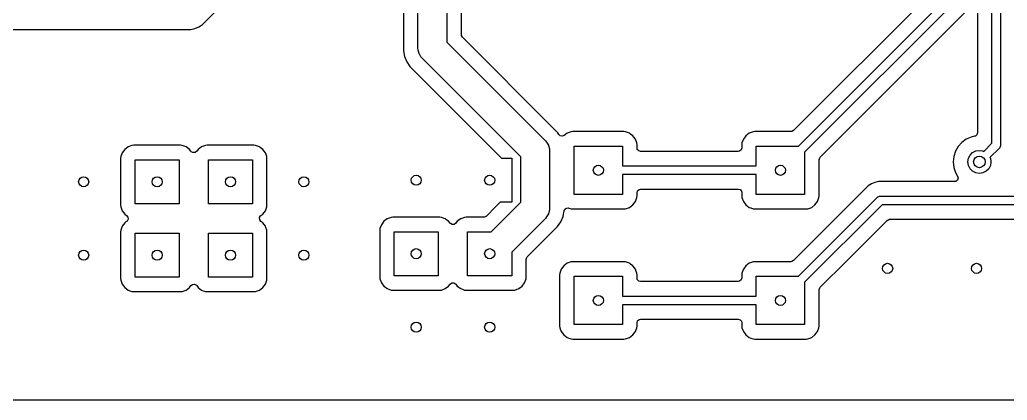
# Model space of a CAD drawing. Extents: x 0.21 to 3.39, y 0.21 to 2.59.
# Drawn here: x 1.298 to 2.643, y 0.21 to 0.729 of the extents above; entities that cross this region are included whole.
import ezdxf

# ---------------------------------------------------------------- set-up
doc = ezdxf.new("R2010")
doc.units = 0
doc.header["$MEASUREMENT"] = 0
doc.layers.add('BLACK', color=7, linetype='CONTINUOUS')

msp = doc.modelspace()

# ---------------------------------------------------------------- linework, layer by layer
at = {"layer": 'BLACK', "linetype": 'CONTINUOUS'}
for p, q in [((1.8403, 0.69), (1.8403, 1.46)), ((1.8797, 1.46), (1.8797, 0.6982)), ((2.6221, 0.5604), (2.6221, 1.0186)), ((2.6339, 1.021), (2.6339, 0.558)), ((1.5468, 0.722), (1.8121, 0.9874)), ((1.8206, 0.9838), (1.8206, 0.6861)), ((1.8994, 0.7084), (1.8994, 0.7839)), ((2.5629, 0.7887), (2.352, 0.5777)), ((2.3587, 0.5566), (2.5841, 0.782)), ((2.5942, 0.7754), (2.367, 0.5482)), ((2.3882, 0.5415), (2.5939, 0.7473)), ((2.6024, 0.7438), (2.6024, 0.5747)), ((0.6563, 0.7155), (1.5309, 0.7155)), ((1.5309, 0.7155), (1.5366, 0.7166)), ((1.5309, 0.7155), (1.5309, 0.7155)), ((1.5309, 0.7155), (1.5309, 0.7155)), ((1.5366, 0.7166), (1.542, 0.7188)), ((1.542, 0.7188), (1.5439, 0.7201)), ((1.5439, 0.7201), (1.5468, 0.722)), ((1.8995, 0.7073), (1.8994, 0.7084)), ((1.9008, 0.7049), (1.8995, 0.7073)), ((2.0251, 0.5806), (1.9008, 0.7049)), ((1.8206, 0.6861), (1.8221, 0.6785)), ((1.8405, 0.6874), (1.8403, 0.69)), ((1.8418, 0.6825), (1.8405, 0.6874)), ((1.8405, 0.6874), (1.8405, 0.6874)), ((1.8797, 0.6982), (2.0139, 0.5639)), ((1.8221, 0.6785), (1.8251, 0.6713)), ((1.8444, 0.678), (1.8418, 0.6825)), ((1.8461, 0.6761), (1.8444, 0.678)), ((1.8444, 0.678), (1.8444, 0.678)), ((1.9803, 0.5418), (1.8461, 0.6761)), ((1.8251, 0.6713), (1.8294, 0.6649)), ((1.8294, 0.6649), (1.8349, 0.6594)), ((1.8349, 0.6594), (1.8352, 0.6591)), ((1.8352, 0.6591), (1.8352, 0.6591)), ((1.8352, 0.6591), (1.9543, 0.54)), ((2.0306, 0.5751), (2.0251, 0.5806)), ((2.0251, 0.5806), (2.0251, 0.5806)), ((2.0309, 0.5747), (2.0306, 0.5751)), ((2.0324, 0.5723), (2.0309, 0.5747)), ((2.0342, 0.5707), (2.0324, 0.5723)), ((2.0369, 0.5702), (2.0342, 0.5707)), ((2.0395, 0.5711), (2.0369, 0.5702)), ((2.0434, 0.5741), (2.0395, 0.5711)), ((2.0488, 0.576), (2.0434, 0.5741)), ((2.0434, 0.5741), (2.0434, 0.5741)), ((2.0511, 0.5763), (2.0488, 0.576)), ((2.0488, 0.576), (2.0488, 0.576)), ((2.1209, 0.5763), (2.0511, 0.5763)), ((2.0511, 0.5763), (2.0511, 0.5763)), ((2.1232, 0.576), (2.1209, 0.5763)), ((2.1285, 0.5741), (2.1232, 0.576)), ((2.1232, 0.576), (2.1232, 0.576)), ((2.13, 0.5729), (2.1285, 0.5741)), ((2.1285, 0.5741), (2.1285, 0.5741)), ((2.1285, 0.5741), (2.1285, 0.5741)), ((2.1331, 0.5707), (2.13, 0.5729)), ((2.1344, 0.5689), (2.1331, 0.5707)), ((2.1365, 0.5661), (2.1344, 0.5689)), ((2.1366, 0.5659), (2.1365, 0.5661)), ((2.1365, 0.5661), (2.1365, 0.5661)), ((2.1365, 0.5661), (2.1365, 0.5661)), ((2.1384, 0.5608), (2.1366, 0.5659)), ((2.2835, 0.5661), (2.2816, 0.5608)), ((2.2869, 0.5707), (2.2835, 0.5661)), ((2.2835, 0.5661), (2.2835, 0.5661)), ((2.2915, 0.5741), (2.2869, 0.5707)), ((2.2968, 0.576), (2.2915, 0.5741)), ((2.2915, 0.5741), (2.2915, 0.5741)), ((2.2991, 0.5763), (2.2968, 0.576)), ((2.2968, 0.576), (2.2968, 0.576)), ((2.3484, 0.5763), (2.2991, 0.5763)), ((2.2991, 0.5763), (2.2991, 0.5763)), ((2.3495, 0.5764), (2.3484, 0.5763)), ((2.352, 0.5777), (2.3495, 0.5764)), ((2.5872, 0.5659), (2.5811, 0.5615)), ((2.594, 0.5689), (2.5872, 0.5659)), ((2.5872, 0.5659), (2.5872, 0.5659)), ((2.5985, 0.5699), (2.594, 0.5689)), ((2.5995, 0.5702), (2.5985, 0.5699)), ((2.6016, 0.572), (2.5995, 0.5702)), ((2.6024, 0.5747), (2.6016, 0.572)), ((1.4409, 0.5521), (1.4375, 0.5475)), ((1.4455, 0.5555), (1.4409, 0.5521)), ((1.4508, 0.5575), (1.4455, 0.5555)), ((1.4455, 0.5555), (1.4455, 0.5555)), ((1.4531, 0.5577), (1.4508, 0.5575)), ((1.4508, 0.5575), (1.4508, 0.5575)), ((1.5169, 0.5577), (1.4531, 0.5577)), ((1.4531, 0.5577), (1.4531, 0.5577)), ((1.5192, 0.5575), (1.5169, 0.5577)), ((1.5245, 0.5555), (1.5192, 0.5575)), ((1.5192, 0.5575), (1.5192, 0.5575)), ((1.5263, 0.5542), (1.5245, 0.5555)), ((1.5245, 0.5555), (1.5245, 0.5555)), ((1.5245, 0.5555), (1.5245, 0.5555)), ((1.5291, 0.5521), (1.5263, 0.5542)), ((1.531, 0.5495), (1.5291, 0.5521)), ((1.5291, 0.5521), (1.5291, 0.5521)), ((1.5291, 0.5521), (1.5291, 0.5521)), ((1.5409, 0.5521), (1.539, 0.5495)), ((1.5455, 0.5555), (1.5409, 0.5521)), ((1.5409, 0.5521), (1.5409, 0.5521)), ((1.5508, 0.5575), (1.5455, 0.5555)), ((1.5455, 0.5555), (1.5455, 0.5555)), ((1.5531, 0.5577), (1.5508, 0.5575)), ((1.5508, 0.5575), (1.5508, 0.5575)), ((1.6169, 0.5577), (1.5531, 0.5577)), ((1.5531, 0.5577), (1.5531, 0.5577)), ((1.6192, 0.5575), (1.6169, 0.5577)), ((1.6245, 0.5555), (1.6192, 0.5575)), ((1.6192, 0.5575), (1.6192, 0.5575)), ((1.6256, 0.5547), (1.6245, 0.5555)), ((1.6245, 0.5555), (1.6245, 0.5555)), ((1.6245, 0.5555), (1.6245, 0.5555)), ((1.6291, 0.5521), (1.6256, 0.5547)), ((1.6308, 0.5498), (1.6291, 0.5521)), ((2.0139, 0.5639), (2.0156, 0.562)), ((2.0156, 0.562), (2.0156, 0.562)), ((2.0156, 0.562), (2.0179, 0.558)), ((2.0179, 0.558), (2.0182, 0.5575)), ((2.0182, 0.5575), (2.0195, 0.5526)), ((2.0195, 0.5526), (2.0195, 0.5526)), ((2.0195, 0.5526), (2.0197, 0.55)), ((2.053, 0.4906), (2.053, 0.5566)), ((2.053, 0.5566), (2.119, 0.5566)), ((2.119, 0.5566), (2.119, 0.5295)), ((2.1387, 0.5585), (2.1384, 0.5608)), ((2.1387, 0.5542), (2.1387, 0.5585)), ((2.1387, 0.5585), (2.1387, 0.5585)), ((2.1391, 0.5521), (2.1387, 0.5542)), ((2.141, 0.55), (2.1391, 0.5521)), ((2.2805, 0.5515), (2.2784, 0.5496)), ((2.2813, 0.5542), (2.2805, 0.5515)), ((2.2816, 0.5608), (2.2813, 0.5585)), ((2.2813, 0.5585), (2.2813, 0.5542)), ((2.301, 0.5295), (2.301, 0.5566)), ((2.301, 0.5566), (2.3587, 0.5566)), ((2.5762, 0.556), (2.5724, 0.5495)), ((2.5811, 0.5615), (2.5762, 0.556)), ((2.5762, 0.556), (2.5762, 0.556)), ((2.611, 0.5494), (2.6221, 0.5604)), ((2.6322, 0.5538), (2.6194, 0.541)), ((2.6329, 0.5547), (2.6322, 0.5538)), ((2.6338, 0.5568), (2.6329, 0.5547)), ((2.6339, 0.558), (2.6338, 0.5568)), ((1.4355, 0.5422), (1.4353, 0.5399)), ((1.4353, 0.5399), (1.4353, 0.4761)), ((1.4375, 0.5475), (1.4355, 0.5422)), ((1.4375, 0.5475), (1.4375, 0.5475)), ((1.5315, 0.5489), (1.531, 0.5495)), ((1.5339, 0.5476), (1.5315, 0.5489)), ((1.5367, 0.5478), (1.5339, 0.5476)), ((1.539, 0.5495), (1.5367, 0.5478)), ((1.6325, 0.5475), (1.6308, 0.5498)), ((1.6329, 0.5463), (1.6325, 0.5475)), ((1.6325, 0.5475), (1.6325, 0.5475)), ((1.6325, 0.5475), (1.6325, 0.5475)), ((1.6345, 0.5422), (1.6329, 0.5463)), ((1.6347, 0.5399), (1.6345, 0.5422)), ((1.6347, 0.4761), (1.6347, 0.5399)), ((1.9543, 0.54), (1.968, 0.54)), ((1.968, 0.54), (1.968, 0.48)), ((1.9803, 0.4802), (1.9803, 0.5418)), ((2.0197, 0.55), (2.0197, 0.472)), ((2.1436, 0.5492), (2.141, 0.55)), ((2.2764, 0.5492), (2.1436, 0.5492)), ((2.2784, 0.5496), (2.2764, 0.5492)), ((2.367, 0.5482), (2.367, 0.4906)), ((2.3867, 0.538), (2.3875, 0.5407)), ((2.3867, 0.4887), (2.3867, 0.538)), ((2.3875, 0.5407), (2.3882, 0.5415)), ((2.5701, 0.5424), (2.5694, 0.535)), ((2.5724, 0.5495), (2.5701, 0.5424)), ((2.5724, 0.5495), (2.5724, 0.5495)), ((2.5893, 0.535), (2.59, 0.5399)), ((2.59, 0.5399), (2.5923, 0.5443)), ((2.5923, 0.5443), (2.5957, 0.5477)), ((2.5957, 0.5477), (2.6001, 0.55)), ((2.6001, 0.55), (2.605, 0.5507)), ((2.605, 0.5507), (2.6099, 0.55)), ((2.6099, 0.55), (2.611, 0.5494)), ((2.6194, 0.541), (2.62, 0.5399)), ((2.62, 0.5399), (2.6207, 0.535)), ((1.455, 0.478), (1.455, 0.538)), ((1.455, 0.538), (1.515, 0.538)), ((1.515, 0.538), (1.515, 0.478)), ((1.555, 0.478), (1.555, 0.538)), ((1.555, 0.538), (1.615, 0.538)), ((1.615, 0.538), (1.615, 0.478)), ((2.119, 0.5295), (2.301, 0.5295)), ((2.5694, 0.535), (2.5701, 0.5276)), ((2.5701, 0.5276), (2.5724, 0.5205)), ((2.59, 0.5301), (2.5893, 0.535)), ((2.5923, 0.5257), (2.59, 0.5301)), ((2.5957, 0.5223), (2.5923, 0.5257)), ((2.6177, 0.5257), (2.6143, 0.5223)), ((2.62, 0.5301), (2.6177, 0.5257)), ((2.6207, 0.535), (2.62, 0.5301)), ((2.301, 0.5177), (2.119, 0.5177)), ((2.119, 0.5177), (2.119, 0.4906)), ((2.301, 0.4906), (2.301, 0.5177)), ((2.5724, 0.5205), (2.5724, 0.5205)), ((2.5724, 0.5205), (2.5753, 0.5155)), ((2.576, 0.5128), (2.5751, 0.5101)), ((2.5753, 0.5155), (2.576, 0.5128)), ((2.6001, 0.52), (2.5957, 0.5223)), ((2.605, 0.5193), (2.6001, 0.52)), ((2.6099, 0.52), (2.605, 0.5193)), ((2.6143, 0.5223), (2.6099, 0.52)), ((2.1416, 0.4975), (2.1436, 0.498)), ((2.1436, 0.498), (2.2764, 0.498)), ((2.2764, 0.498), (2.279, 0.4972)), ((2.4537, 0.5023), (2.352, 0.4006)), ((2.4579, 0.5051), (2.4537, 0.5023)), ((2.4537, 0.5023), (2.4537, 0.5023)), ((2.4626, 0.5071), (2.4579, 0.5051)), ((2.4659, 0.5077), (2.4626, 0.5071)), ((2.4626, 0.5071), (2.4626, 0.5071)), ((2.4675, 0.5081), (2.4659, 0.5077)), ((2.571, 0.5081), (2.4675, 0.5081)), ((2.5729, 0.5084), (2.571, 0.5081)), ((2.5751, 0.5101), (2.5729, 0.5084)), ((2.119, 0.4906), (2.053, 0.4906)), ((2.1365, 0.481), (2.1384, 0.4864)), ((2.1384, 0.4864), (2.1387, 0.4887)), ((2.1387, 0.493), (2.1395, 0.4957)), ((2.1387, 0.4887), (2.1387, 0.493)), ((2.1395, 0.4957), (2.1416, 0.4975)), ((2.279, 0.4972), (2.2809, 0.4951)), ((2.2809, 0.4951), (2.2813, 0.493)), ((2.2813, 0.493), (2.2813, 0.4887)), ((2.2813, 0.4887), (2.2813, 0.4887)), ((2.2813, 0.4887), (2.2816, 0.4864)), ((2.2816, 0.4864), (2.2816, 0.4864)), ((2.2816, 0.4864), (2.2835, 0.481)), ((2.367, 0.4906), (2.301, 0.4906)), ((2.3587, 0.3794), (2.4659, 0.4866)), ((2.3845, 0.481), (2.3865, 0.4864)), ((2.3865, 0.4864), (2.3867, 0.4887)), ((2.4659, 0.4866), (2.4668, 0.4874)), ((2.4668, 0.4874), (2.468, 0.4879)), ((2.468, 0.4879), (2.4689, 0.4882)), ((2.4689, 0.4882), (2.47, 0.4883)), ((2.47, 0.4883), (2.849, 0.4883)), ((1.4353, 0.4761), (1.4353, 0.4761)), ((1.4353, 0.4761), (1.4355, 0.4738)), ((1.4355, 0.4738), (1.4355, 0.4738)), ((1.4355, 0.4738), (1.4375, 0.4685)), ((1.515, 0.478), (1.455, 0.478)), ((1.615, 0.478), (1.555, 0.478)), ((1.6325, 0.4685), (1.6345, 0.4738)), ((1.6345, 0.4738), (1.6347, 0.4761)), ((1.9461, 0.4738), (1.9335, 0.4612)), ((1.9402, 0.44), (1.9803, 0.4802)), ((1.9523, 0.48), (1.9461, 0.4738)), ((1.968, 0.48), (1.9523, 0.48)), ((2.0197, 0.472), (2.0195, 0.4694)), ((2.0404, 0.4706), (2.0427, 0.4722)), ((2.0427, 0.4722), (2.0455, 0.4723)), ((2.0455, 0.4723), (2.046, 0.4721)), ((2.046, 0.4721), (2.0488, 0.4711)), ((2.0488, 0.4711), (2.0511, 0.4709)), ((2.0511, 0.4709), (2.1209, 0.4709)), ((2.1209, 0.4709), (2.1232, 0.4711)), ((2.1232, 0.4711), (2.1285, 0.4731)), ((2.1285, 0.4731), (2.1331, 0.4765)), ((2.1331, 0.4765), (2.1365, 0.481)), ((2.2835, 0.481), (2.2835, 0.481)), ((2.2835, 0.481), (2.2869, 0.4765)), ((2.2869, 0.4765), (2.2892, 0.4748)), ((2.2892, 0.4748), (2.2915, 0.4731)), ((2.2915, 0.4731), (2.2915, 0.4731)), ((2.2915, 0.4731), (2.2915, 0.4731)), ((2.2915, 0.4731), (2.2936, 0.4723)), ((2.2936, 0.4723), (2.2968, 0.4711)), ((2.2968, 0.4711), (2.2968, 0.4711)), ((2.2968, 0.4711), (2.2991, 0.4709)), ((2.2991, 0.4709), (2.3689, 0.4709)), ((2.4725, 0.4765), (2.367, 0.3711)), ((2.3689, 0.4709), (2.3712, 0.4711)), ((2.3712, 0.4711), (2.3766, 0.4731)), ((2.3766, 0.4731), (2.3811, 0.4765)), ((2.3811, 0.4765), (2.3845, 0.481)), ((2.8514, 0.4765), (2.4725, 0.4765)), ((1.4375, 0.4685), (1.4375, 0.4685)), ((1.4375, 0.4685), (1.4375, 0.4685)), ((1.4375, 0.4685), (1.4392, 0.4662)), ((1.4392, 0.4662), (1.4409, 0.4639)), ((1.4409, 0.4639), (1.4409, 0.4639)), ((1.4409, 0.4639), (1.4409, 0.4639)), ((1.4409, 0.4639), (1.4435, 0.462)), ((1.4435, 0.462), (1.4452, 0.4597)), ((1.4452, 0.4597), (1.4454, 0.4569)), ((1.6246, 0.4591), (1.6259, 0.4615)), ((1.6248, 0.4563), (1.6246, 0.4591)), ((1.6259, 0.4615), (1.6265, 0.462)), ((1.6265, 0.462), (1.6291, 0.4639)), ((1.6291, 0.4639), (1.6325, 0.4685)), ((1.7985, 0.4575), (1.7939, 0.4541)), ((1.8038, 0.4595), (1.7985, 0.4575)), ((1.7985, 0.4575), (1.7985, 0.4575)), ((1.8061, 0.4597), (1.8038, 0.4595)), ((1.8038, 0.4595), (1.8038, 0.4595)), ((1.8699, 0.4597), (1.8061, 0.4597)), ((1.8061, 0.4597), (1.8061, 0.4597)), ((1.8722, 0.4595), (1.8699, 0.4597)), ((1.8775, 0.4575), (1.8722, 0.4595)), ((1.8722, 0.4595), (1.8722, 0.4595)), ((1.8798, 0.4558), (1.8775, 0.4575)), ((1.8775, 0.4575), (1.8775, 0.4575)), ((1.8775, 0.4575), (1.8775, 0.4575)), ((1.8985, 0.4575), (1.8939, 0.4541)), ((1.9038, 0.4595), (1.8985, 0.4575)), ((1.8985, 0.4575), (1.8985, 0.4575)), ((1.9061, 0.4597), (1.9038, 0.4595)), ((1.9038, 0.4595), (1.9038, 0.4595)), ((1.9299, 0.4597), (1.9061, 0.4597)), ((1.9061, 0.4597), (1.9061, 0.4597)), ((1.931, 0.4598), (1.9299, 0.4597)), ((1.9335, 0.4612), (1.931, 0.4598)), ((2.0139, 0.4581), (1.968, 0.4122)), ((2.0156, 0.46), (2.0139, 0.4581)), ((2.0182, 0.4645), (2.0156, 0.46)), ((2.0156, 0.46), (2.0156, 0.46)), ((2.0192, 0.4684), (2.0182, 0.4645)), ((2.0195, 0.4694), (2.0192, 0.4684)), ((2.0195, 0.4694), (2.0195, 0.4694)), ((2.0349, 0.4533), (2.0379, 0.4605)), ((2.0379, 0.4605), (2.038, 0.4612)), ((2.038, 0.4612), (2.0394, 0.4684)), ((2.0394, 0.4684), (2.0395, 0.4683)), ((2.0395, 0.4683), (2.0404, 0.4706)), ((1.4375, 0.4475), (1.4355, 0.4422)), ((1.4409, 0.4521), (1.4375, 0.4475)), ((1.4375, 0.4475), (1.4375, 0.4475)), ((1.4426, 0.4533), (1.4409, 0.4521)), ((1.4435, 0.454), (1.4426, 0.4533)), ((1.4441, 0.4545), (1.4435, 0.454)), ((1.4454, 0.4569), (1.4441, 0.4545)), ((1.6265, 0.454), (1.6248, 0.4563)), ((1.6291, 0.4521), (1.6265, 0.454)), ((1.6325, 0.4475), (1.6291, 0.4521)), ((1.6331, 0.4458), (1.6325, 0.4475)), ((1.6325, 0.4475), (1.6325, 0.4475)), ((1.6325, 0.4475), (1.6325, 0.4475)), ((1.6345, 0.4422), (1.6331, 0.4458)), ((1.7885, 0.4442), (1.7883, 0.4419)), ((1.7905, 0.4495), (1.7885, 0.4442)), ((1.7939, 0.4541), (1.7905, 0.4495)), ((1.7905, 0.4495), (1.7905, 0.4495)), ((1.8821, 0.4541), (1.8798, 0.4558)), ((1.884, 0.4515), (1.8821, 0.4541)), ((1.8821, 0.4541), (1.8821, 0.4541)), ((1.8821, 0.4541), (1.8821, 0.4541)), ((1.8845, 0.4509), (1.884, 0.4515)), ((1.8869, 0.4496), (1.8845, 0.4509)), ((1.8897, 0.4498), (1.8869, 0.4496)), ((1.892, 0.4515), (1.8897, 0.4498)), ((1.8939, 0.4541), (1.892, 0.4515)), ((1.8939, 0.4541), (1.8939, 0.4541)), ((1.9892, 0.4055), (2.0306, 0.4469)), ((2.0306, 0.4469), (2.0349, 0.4533)), ((2.4238, 0.4), (2.4792, 0.4554)), ((2.4792, 0.4554), (2.4816, 0.4567)), ((2.4816, 0.4567), (2.4827, 0.4568)), ((2.4827, 0.4568), (2.854, 0.4568)), ((1.4355, 0.4422), (1.4353, 0.4399)), ((1.4353, 0.4399), (1.4353, 0.3761)), ((1.455, 0.378), (1.455, 0.438)), ((1.455, 0.438), (1.515, 0.438)), ((1.515, 0.438), (1.515, 0.378)), ((1.555, 0.378), (1.555, 0.438)), ((1.555, 0.438), (1.615, 0.438)), ((1.615, 0.438), (1.615, 0.378)), ((1.6347, 0.4399), (1.6345, 0.4422)), ((1.6347, 0.3761), (1.6347, 0.4399)), ((1.7883, 0.4419), (1.7883, 0.3781)), ((1.808, 0.38), (1.808, 0.44)), ((1.808, 0.44), (1.868, 0.44)), ((1.868, 0.44), (1.868, 0.38)), ((1.908, 0.38), (1.908, 0.44)), ((1.908, 0.44), (1.9402, 0.44)), ((1.968, 0.4122), (1.968, 0.38)), ((1.9877, 0.4019), (1.9885, 0.4046)), ((1.9885, 0.4046), (1.9892, 0.4055)), ((1.9877, 0.3781), (1.9877, 0.4019)), ((2.0389, 0.3935), (2.0355, 0.389)), ((2.0434, 0.3969), (2.0389, 0.3935)), ((2.0488, 0.3989), (2.0434, 0.3969)), ((2.0434, 0.3969), (2.0434, 0.3969)), ((2.0511, 0.3991), (2.0488, 0.3989)), ((2.0488, 0.3989), (2.0488, 0.3989)), ((2.1209, 0.3991), (2.0511, 0.3991)), ((2.0511, 0.3991), (2.0511, 0.3991)), ((2.1232, 0.3989), (2.1209, 0.3991)), ((2.1285, 0.3969), (2.1232, 0.3989)), ((2.1232, 0.3989), (2.1232, 0.3989)), ((2.13, 0.3958), (2.1285, 0.3969)), ((2.1285, 0.3969), (2.1285, 0.3969)), ((2.1285, 0.3969), (2.1285, 0.3969)), ((2.1331, 0.3935), (2.13, 0.3958)), ((2.1348, 0.3912), (2.1331, 0.3935)), ((2.1365, 0.389), (2.1348, 0.3912)), ((2.2869, 0.3935), (2.2835, 0.389)), ((2.2915, 0.3969), (2.2869, 0.3935)), ((2.2968, 0.3989), (2.2915, 0.3969)), ((2.2915, 0.3969), (2.2915, 0.3969)), ((2.2991, 0.3991), (2.2968, 0.3989)), ((2.2968, 0.3989), (2.2968, 0.3989)), ((2.3484, 0.3991), (2.2991, 0.3991)), ((2.2991, 0.3991), (2.2991, 0.3991)), ((2.3495, 0.3992), (2.3484, 0.3991)), ((2.352, 0.4006), (2.3495, 0.3992)), ((2.3882, 0.3644), (2.4238, 0.4)), ((1.515, 0.378), (1.455, 0.378)), ((1.615, 0.378), (1.555, 0.378)), ((1.7883, 0.3781), (1.7883, 0.3781)), ((1.7883, 0.3781), (1.7885, 0.3758)), ((1.868, 0.38), (1.808, 0.38)), ((1.968, 0.38), (1.908, 0.38)), ((1.9875, 0.3758), (1.9877, 0.3781)), ((2.0335, 0.3836), (2.0333, 0.3813)), ((2.0333, 0.3813), (2.0333, 0.3115)), ((2.0355, 0.389), (2.0335, 0.3836)), ((2.0355, 0.389), (2.0355, 0.389)), ((2.053, 0.3134), (2.053, 0.3794)), ((2.053, 0.3794), (2.119, 0.3794)), ((2.119, 0.3794), (2.119, 0.3523)), ((2.1376, 0.3859), (2.1365, 0.389)), ((2.1365, 0.389), (2.1365, 0.389)), ((2.1365, 0.389), (2.1365, 0.389)), ((2.1384, 0.3836), (2.1376, 0.3859)), ((2.1387, 0.3813), (2.1384, 0.3836)), ((2.1387, 0.377), (2.1387, 0.3813)), ((2.1387, 0.3813), (2.1387, 0.3813)), ((2.1391, 0.3749), (2.1387, 0.377)), ((2.2813, 0.377), (2.2805, 0.3743)), ((2.2816, 0.3836), (2.2813, 0.3813)), ((2.2813, 0.3813), (2.2813, 0.377)), ((2.2835, 0.389), (2.2816, 0.3836)), ((2.2835, 0.389), (2.2835, 0.389)), ((2.301, 0.3523), (2.301, 0.3794)), ((2.301, 0.3794), (2.3587, 0.3794)), ((1.4353, 0.3761), (1.4353, 0.3761)), ((1.4353, 0.3761), (1.4355, 0.3738)), ((1.4355, 0.3738), (1.4355, 0.3738)), ((1.4355, 0.3738), (1.4375, 0.3685)), ((1.4375, 0.3685), (1.4375, 0.3685)), ((1.4375, 0.3685), (1.4409, 0.3639)), ((1.4409, 0.3639), (1.4428, 0.3625)), ((1.5245, 0.3605), (1.5291, 0.3639)), ((1.5291, 0.3639), (1.531, 0.3665)), ((1.531, 0.3665), (1.5333, 0.3682)), ((1.5333, 0.3682), (1.5361, 0.3684)), ((1.5361, 0.3684), (1.5385, 0.3671)), ((1.5385, 0.3671), (1.539, 0.3665)), ((1.539, 0.3665), (1.5409, 0.3639)), ((1.5409, 0.3639), (1.5455, 0.3605)), ((1.6245, 0.3605), (1.6291, 0.3639)), ((1.6291, 0.3639), (1.6325, 0.3685)), ((1.6325, 0.3685), (1.6345, 0.3738)), ((1.6345, 0.3738), (1.6347, 0.3761)), ((1.7885, 0.3758), (1.7885, 0.3758)), ((1.7885, 0.3758), (1.7905, 0.3705)), ((1.7905, 0.3705), (1.7905, 0.3705)), ((1.7905, 0.3705), (1.7939, 0.3659)), ((1.7939, 0.3659), (1.796, 0.3644)), ((1.796, 0.3644), (1.7985, 0.3625)), ((1.8775, 0.3625), (1.8821, 0.3659)), ((1.8821, 0.3659), (1.884, 0.3685)), ((1.884, 0.3685), (1.8863, 0.3702)), ((1.8863, 0.3702), (1.8891, 0.3704)), ((1.8891, 0.3704), (1.8915, 0.3691)), ((1.8915, 0.3691), (1.892, 0.3685)), ((1.892, 0.3685), (1.8939, 0.3659)), ((1.8939, 0.3659), (1.8985, 0.3625)), ((1.9775, 0.3625), (1.9821, 0.3659)), ((1.9821, 0.3659), (1.9855, 0.3705)), ((1.9855, 0.3705), (1.9875, 0.3758)), ((2.141, 0.3728), (2.1391, 0.3749)), ((2.1436, 0.372), (2.141, 0.3728)), ((2.2764, 0.372), (2.1436, 0.372)), ((2.2784, 0.3725), (2.2764, 0.372)), ((2.2805, 0.3743), (2.2784, 0.3725)), ((2.367, 0.3711), (2.367, 0.3134)), ((2.3867, 0.3608), (2.3875, 0.3635)), ((2.3875, 0.3635), (2.3882, 0.3644)), ((1.4428, 0.3625), (1.4455, 0.3605)), ((1.4455, 0.3605), (1.4455, 0.3605)), ((1.4455, 0.3605), (1.4455, 0.3605)), ((1.4455, 0.3605), (1.4478, 0.3596)), ((1.4478, 0.3596), (1.4508, 0.3585)), ((1.4508, 0.3585), (1.4508, 0.3585)), ((1.4508, 0.3585), (1.4531, 0.3583)), ((1.4531, 0.3583), (1.5169, 0.3583)), ((1.5169, 0.3583), (1.5192, 0.3585)), ((1.5192, 0.3585), (1.5245, 0.3605)), ((1.5455, 0.3605), (1.5455, 0.3605)), ((1.5455, 0.3605), (1.5455, 0.3605)), ((1.5455, 0.3605), (1.5478, 0.3596)), ((1.5478, 0.3596), (1.5508, 0.3585)), ((1.5508, 0.3585), (1.5508, 0.3585)), ((1.5508, 0.3585), (1.5531, 0.3583)), ((1.5531, 0.3583), (1.6169, 0.3583)), ((1.6169, 0.3583), (1.6192, 0.3585)), ((1.6192, 0.3585), (1.6245, 0.3605)), ((1.7985, 0.3625), (1.7985, 0.3625)), ((1.7985, 0.3625), (1.7985, 0.3625)), ((1.7985, 0.3625), (1.8008, 0.3616)), ((1.8008, 0.3616), (1.8038, 0.3605)), ((1.8038, 0.3605), (1.8038, 0.3605)), ((1.8038, 0.3605), (1.8061, 0.3603)), ((1.8061, 0.3603), (1.8699, 0.3603)), ((1.8699, 0.3603), (1.8722, 0.3605)), ((1.8722, 0.3605), (1.8775, 0.3625)), ((1.8985, 0.3625), (1.8985, 0.3625)), ((1.8985, 0.3625), (1.8985, 0.3625)), ((1.8985, 0.3625), (1.9008, 0.3616)), ((1.9008, 0.3616), (1.9038, 0.3605)), ((1.9038, 0.3605), (1.9038, 0.3605)), ((1.9038, 0.3605), (1.9061, 0.3603)), ((1.9061, 0.3603), (1.9699, 0.3603)), ((1.9699, 0.3603), (1.9722, 0.3605)), ((1.9722, 0.3605), (1.9775, 0.3625)), ((2.119, 0.3523), (2.301, 0.3523)), ((2.3867, 0.3115), (2.3867, 0.3608)), ((2.301, 0.3405), (2.119, 0.3405)), ((2.119, 0.3405), (2.119, 0.3134)), ((2.301, 0.3134), (2.301, 0.3405)), ((2.0333, 0.3115), (2.0333, 0.3115)), ((2.0333, 0.3115), (2.0335, 0.3092)), ((2.119, 0.3134), (2.053, 0.3134)), ((2.1384, 0.3092), (2.1387, 0.3115)), ((2.1387, 0.3158), (2.1395, 0.3185)), ((2.1387, 0.3115), (2.1387, 0.3158)), ((2.1395, 0.3185), (2.1416, 0.3204)), ((2.1416, 0.3204), (2.1436, 0.3208)), ((2.1436, 0.3208), (2.2764, 0.3208)), ((2.2764, 0.3208), (2.279, 0.32)), ((2.279, 0.32), (2.2809, 0.3179)), ((2.2809, 0.3179), (2.2813, 0.3158)), ((2.2813, 0.3158), (2.2813, 0.3115)), ((2.2813, 0.3115), (2.2813, 0.3115)), ((2.2813, 0.3115), (2.2816, 0.3092)), ((2.367, 0.3134), (2.301, 0.3134)), ((2.3865, 0.3092), (2.3867, 0.3115)), ((2.0335, 0.3092), (2.0335, 0.3092)), ((2.0335, 0.3092), (2.0355, 0.3039)), ((2.0355, 0.3039), (2.0355, 0.3039)), ((2.0355, 0.3039), (2.0389, 0.2993)), ((2.0389, 0.2993), (2.0412, 0.2976)), ((2.0412, 0.2976), (2.0434, 0.2959)), ((2.0434, 0.2959), (2.0434, 0.2959)), ((2.0434, 0.2959), (2.0434, 0.2959)), ((2.0434, 0.2959), (2.0458, 0.2951)), ((2.1232, 0.294), (2.1285, 0.2959)), ((2.1285, 0.2959), (2.1331, 0.2993)), ((2.1331, 0.2993), (2.1365, 0.3039)), ((2.1365, 0.3039), (2.1384, 0.3092)), ((2.2816, 0.3092), (2.2816, 0.3092)), ((2.2816, 0.3092), (2.2835, 0.3039)), ((2.2835, 0.3039), (2.2835, 0.3039)), ((2.2835, 0.3039), (2.2869, 0.2993)), ((2.2869, 0.2993), (2.2892, 0.2976)), ((2.2892, 0.2976), (2.2915, 0.2959)), ((2.2915, 0.2959), (2.2915, 0.2959)), ((2.2915, 0.2959), (2.2915, 0.2959)), ((2.2915, 0.2959), (2.2939, 0.2951)), ((2.3712, 0.294), (2.3766, 0.2959)), ((2.3766, 0.2959), (2.3811, 0.2993)), ((2.3811, 0.2993), (2.3845, 0.3039)), ((2.3845, 0.3039), (2.3865, 0.3092)), ((2.0458, 0.2951), (2.0488, 0.294)), ((2.0488, 0.294), (2.0488, 0.294)), ((2.0488, 0.294), (2.0511, 0.2937)), ((2.0511, 0.2937), (2.1209, 0.2937)), ((2.1209, 0.2937), (2.1232, 0.294)), ((2.2939, 0.2951), (2.2968, 0.294)), ((2.2968, 0.294), (2.2968, 0.294)), ((2.2968, 0.294), (2.2991, 0.2937)), ((2.2991, 0.2937), (2.3689, 0.2937)), ((2.3689, 0.2937), (2.3712, 0.294)), ((3.3846, 0.2104), (0.2154, 0.2104))]:
    msp.add_line(p, q, dxfattribs=at)
at = {"layer": 'BLACK'}
for centre, radius in [((2.605, 0.535), 0.00787), ((2.086, 0.5236), 0.00689), ((2.334, 0.5236), 0.00689), ((1.385, 0.508), 0.00689), ((1.485, 0.508), 0.00689), ((1.585, 0.508), 0.00689), ((1.685, 0.508), 0.00689), ((1.838, 0.51), 0.00689), ((1.938, 0.51), 0.00689), ((1.385, 0.408), 0.00689), ((1.485, 0.408), 0.00689), ((1.585, 0.408), 0.00689), ((1.685, 0.408), 0.00689), ((1.838, 0.41), 0.00689), ((1.938, 0.41), 0.00689), ((2.48, 0.39), 0.00689), ((2.6012, 0.39), 0.00689), ((2.086, 0.3464), 0.00689), ((2.334, 0.3464), 0.00689), ((1.838, 0.31), 0.00689), ((1.938, 0.31), 0.00689)]:
    msp.add_circle(centre, radius, dxfattribs=at)

doc.saveas('drawing.dxf')
